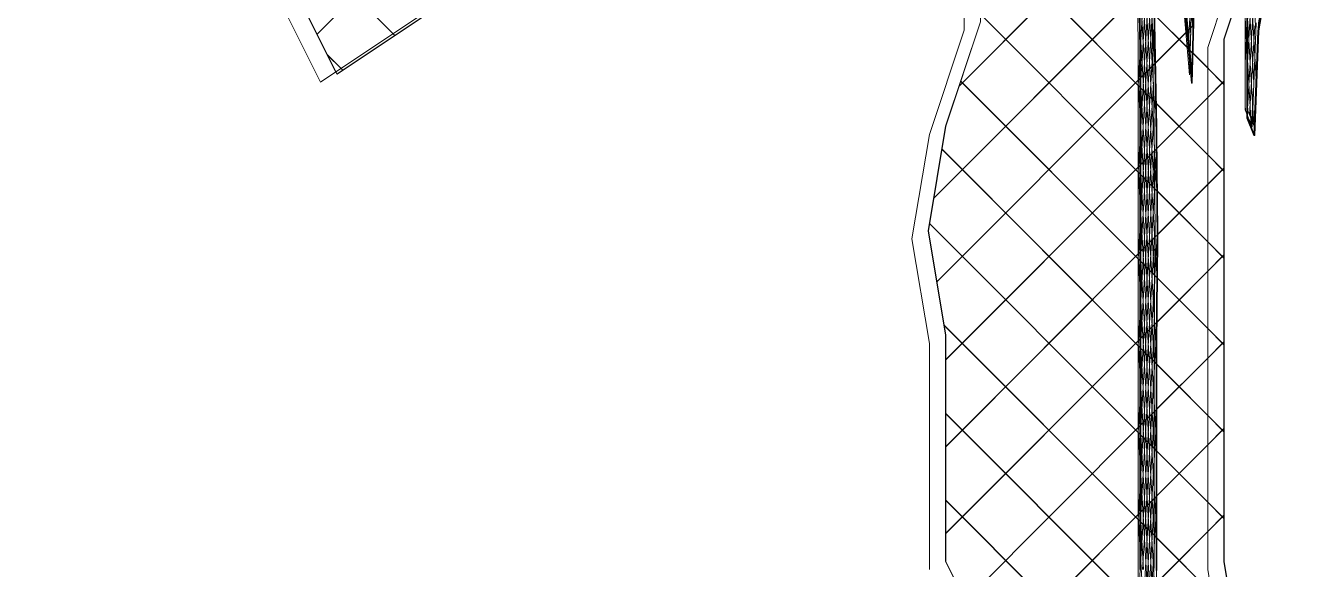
# Model space of a CAD drawing. Header units: millimetres. Extents: x -12186 to 152825, y -4386 to 9463.
# Drawn here: x 120901 to 122046, y 1431 to 1923 of the extents above; entities that cross this region are included whole.
import ezdxf

# ---------------------------------------------------------------- set-up
doc = ezdxf.new("R2010")
doc.units = ezdxf.units.MM
doc.layers.add('G-IMPT', color=8, linetype='Continuous', lineweight=5)
doc.layers.add('L-PLNT', color=71, linetype='Continuous', lineweight=5)

# ---------------------------------------------------------------- blocks, each defined once
blk = doc.blocks.new('SVA_Shades of Green Tree - Australian_Tree_based_on_Leopard_Tree_2901-V502-Section 4')
at = {"layer": 'G-IMPT'}
for p, q in [((-37428, 1917.9), (-37454.3, 2373.2)), ((-37437.7, 1889.3), (-37418.8, 2216.2)), ((-37435.5, 1889.3), (-37416.6, 2216.2)), ((-38275.6, 1914.7), (-38008.6, 2182.1)), ((-37486.8, 1913.9), (-37502.3, 2181.3)), ((-37484.8, 1918.5), (-37500.1, 2181.3)), ((-38275.7, 1914.7), (-38037.2, 2153.7)), ((-37435.9, 1842.1), (-37420.5, 2108.8)), ((-37520.4, 1867.2), (-37530.7, 2044.8)), ((-37519.3, 1886.9), (-37528.5, 2044.8)), ((-37696, 1868), (-37530.1, 2034.2)), ((-37695.9, 1868), (-37529.9, 2034.2)), ((-38207.1, 1915.1), (-38305, 2013.2)), ((-38205.5, 1913.7), (-38304.8, 2013.2)), ((-37530.4, 1864.7), (-37676.7, 2011.3)), ((-37529.9, 1864.4), (-37676.6, 2011.3)), ((-37530.7, 1852.2), (-37521.5, 2010.4)), ((-37490.9, 1912.8), (-37485.1, 2012.3)), ((-37533.9, 2003.1), (-37532.1, 1909.4)), ((-37528.5, 1852.2), (-37519.9, 1999.7)), ((-37488.6, 1912.8), (-37483.5, 2001.6)), ((-37429.8, 1870.8), (-37437.2, 1998.1)), ((-37427.8, 1874.3), (-37435, 1998.1)), ((-37530.7, 1887.9), (-37535.5, 1970.2)), ((-37529.6, 1907.1), (-37533.3, 1970.2)), ((-37519.1, 1765.8), (-37530.7, 1966.3)), ((-37517.7, 1780.1), (-37528.5, 1966.3)), ((-37718.9, 1766.6), (-37530.1, 1955.8)), ((-37718.8, 1766.6), (-37529.9, 1955.8)), ((-37530.1, 1786), (-37676.7, 1932.9)), ((-37529.9, 1786), (-37676.6, 1932.9)), ((-37534.3, 1868.6), (-37530.7, 1930.6)), ((-37531.1, 1884.7), (-37528.5, 1930.6)), ((-37530.7, 1773.7), (-37521.5, 1932)), ((-37519.9, 1921.3), (-37519.3, 1932)), ((-37488.9, 1901.8), (-37519.2, 1932.1)), ((-37488.9, 1901.6), (-37519.2, 1932)), ((-37432.1, 1832.8), (-37437.7, 1929.2)), ((-37429.9, 1832.8), (-37435.5, 1929.2)), ((-38205.6, 1913.7), (-38207.1, 1915.1)), ((-37528.5, 1773.7), (-37519.9, 1921.3)), ((-37518.6, 1888.8), (-37490.3, 1917.2)), ((-37518.6, 1888.7), (-37490.3, 1917.1)), ((-37490.3, 1917.2), (-37484.7, 1922.8)), ((-37490.3, 1917.1), (-37484.7, 1922.6)), ((-37484.6, 1913.9), (-37484.8, 1918.5)), ((-37433.7, 1842.1), (-37429, 1922.4)), ((-37425.8, 1919.3), (-37426, 1921.9)), ((-37425.8, 1917.9), (-37425.8, 1919.3)), ((-37532.1, 1909.4), (-37532.1, 1907.4)), ((-37532.1, 1907.2), (-37532.1, 1437.7)), ((-37528.5, 1887.9), (-37529.5, 1906)), ((-37485.4, 1898.3), (-37488.9, 1901.8)), ((-37485.7, 1898.4), (-37488.9, 1901.6)), ((-38254, 1883.8), (-38266.5, 1896.3)), ((-38252.5, 1882.3), (-38266.4, 1896.3)), ((-37488.1, 1881.5), (-37487.3, 1895.4)), ((-37485.9, 1881.5), (-37485.1, 1895.4)), ((-37456.7, 1869.5), (-37484.7, 1897.6)), ((-37471.5, 1884.2), (-37484.7, 1897.4)), ((-38252.6, 1882.3), (-38254, 1883.8)), ((-37532.1, 1868.6), (-37531.2, 1884.2)), ((-37519.3, 1690.2), (-37530.7, 1887.9)), ((-37530.1, 1877.4), (-37519.6, 1887.8)), ((-37529.9, 1877.4), (-37519.4, 1887.9)), ((-37517.5, 1698.3), (-37528.5, 1887.9)), ((-37518.2, 1867.8), (-37519.3, 1886.9)), ((-37456.8, 1869.5), (-37471.5, 1884.2)), ((-37716.1, 1691), (-37530.1, 1877.4)), ((-37716, 1691), (-37529.9, 1877.4)), ((-37530.1, 1707.6), (-37694.6, 1872.3)), ((-37529.9, 1707.6), (-37694.4, 1872.3)), ((-37530.7, 1809.5), (-37534.3, 1871.5)), ((-37528.5, 1809.5), (-37532.1, 1871.5)), ((-37530.7, 1695.3), (-37520.5, 1871.5)), ((-37518.9, 1861.6), (-37518.3, 1871.2)), ((-37517.3, 1811.6), (-37456.7, 1872.3)), ((-37471.5, 1857.6), (-37456.8, 1872.3)), ((-37427.6, 1870.8), (-37427.8, 1874.3)), ((-37518.7, 1853.2), (-37529.3, 1863.8)), ((-37518.7, 1853), (-37529.3, 1863.6)), ((-37528.5, 1695.3), (-37518.9, 1861.6)), ((-37517.3, 1811.7), (-37471.5, 1857.6)), ((-37431.9, 1832.3), (-37430, 1866.2)), ((-37428.8, 1848.8), (-37427.8, 1866.2)), ((-37534.3, 1790.2), (-37530.7, 1852.2)), ((-37532.1, 1790.2), (-37528.5, 1852.2)), ((-37456.7, 1791), (-37517.9, 1852.4)), ((-37471.5, 1805.7), (-37517.9, 1852.3)), ((-37437.4, 1845.8), (-37437.7, 1850.8)), ((-37435.2, 1845.8), (-37435.5, 1850.8)), ((-37429.7, 1832.3), (-37428.8, 1848.8)), ((-37517.4, 1823.4), (-37517.5, 1830.8)), ((-37530.1, 1629.1), (-37711.6, 1810.9)), ((-37529.9, 1629.1), (-37711.4, 1810.9)), ((-37530.7, 1616.9), (-37519.5, 1810.1)), ((-37530.1, 1798.9), (-37518, 1811)), ((-37529.9, 1798.9), (-37518, 1810.9)), ((-37517.9, 1799.9), (-37517.3, 1810.1)), ((-37708.1, 1620.6), (-37530.1, 1798.9)), ((-37708, 1620.6), (-37529.9, 1798.9)), ((-37519.7, 1619.8), (-37530.7, 1809.5)), ((-37518.1, 1630.5), (-37528.5, 1809.5)), ((-37528.5, 1616.9), (-37517.9, 1799.9)), ((-37456.8, 1791), (-37471.5, 1805.7)), ((-37530.7, 1731.1), (-37534.3, 1793.1)), ((-37528.5, 1731.1), (-37532.1, 1793.1)), ((-37516.5, 1733.9), (-37456.7, 1793.9)), ((-37471.5, 1779.2), (-37456.8, 1793.9)), ((-37517.6, 1773.5), (-37530.1, 1786)), ((-37517.6, 1773.7), (-37529.9, 1786)), ((-37516.9, 1765.8), (-37517.7, 1780.1)), ((-37516.5, 1734.1), (-37471.5, 1779.2)), ((-37534.3, 1711.8), (-37530.7, 1773.7)), ((-37532.1, 1711.8), (-37528.5, 1773.7)), ((-37456.7, 1712.6), (-37516.9, 1772.9)), ((-37471.5, 1727.3), (-37516.9, 1772.8)), ((-37530.1, 1550.7), (-37722.7, 1743.7)), ((-37529.9, 1550.7), (-37722.6, 1743.7)), ((-37530.7, 1538.5), (-37518.9, 1742.9)), ((-37517.2, 1732.6), (-37516.7, 1742.9)), ((-37519.7, 1541.3), (-37530.7, 1731.1)), ((-37530.1, 1720.5), (-37517.6, 1733)), ((-37529.9, 1720.5), (-37517.6, 1732.9)), ((-37528.5, 1538.5), (-37517.2, 1732.6)), ((-37518.1, 1552), (-37528.5, 1731.1)), ((-37708.1, 1542.2), (-37530.1, 1720.5)), ((-37708, 1542.2), (-37529.9, 1720.5)), ((-37456.8, 1712.6), (-37471.5, 1727.3)), ((-37530.7, 1652.6), (-37534.3, 1714.6)), ((-37528.5, 1652.6), (-37532.1, 1714.6)), ((-37517.5, 1695), (-37530.1, 1707.6)), ((-37517.5, 1695.1), (-37529.9, 1707.6)), ((-37517.2, 1654.8), (-37456.7, 1715.5)), ((-37471.5, 1700.8), (-37456.8, 1715.5)), ((-37534.3, 1633.3), (-37530.7, 1695.3)), ((-37532.1, 1633.3), (-37528.5, 1695.3)), ((-37517, 1690.2), (-37517.5, 1698.3)), ((-37517.2, 1655), (-37471.5, 1700.8)), ((-37456.7, 1634.2), (-37516.8, 1694.4)), ((-37471.5, 1648.9), (-37516.8, 1694.3)), ((-37530.1, 1472.3), (-37709.6, 1652.1)), ((-37529.9, 1472.3), (-37709.5, 1652.1)), ((-37519.7, 1462.9), (-37530.7, 1652.6)), ((-37530.7, 1460), (-37519.6, 1651.3)), ((-37530.1, 1642.1), (-37517.9, 1654.2)), ((-37529.9, 1642.1), (-37517.9, 1654.1)), ((-37518.1, 1473.6), (-37528.5, 1652.6)), ((-37518.1, 1639.9), (-37517.4, 1651.3)), ((-37708.1, 1463.7), (-37530.1, 1642.1)), ((-37708, 1463.7), (-37529.9, 1642.1)), ((-37528.5, 1460), (-37518.1, 1639.9)), ((-37456.8, 1634.2), (-37471.5, 1648.9)), ((-37530.7, 1574.2), (-37534.3, 1636.2)), ((-37528.5, 1574.2), (-37532.1, 1636.2)), ((-37518.1, 1617.2), (-37530.1, 1629.1)), ((-37519.3, 1618.5), (-37529.9, 1629.1)), ((-37517.5, 1619.8), (-37518.1, 1630.5)), ((-37517.4, 1576.2), (-37456.7, 1637)), ((-37471.5, 1622.3), (-37456.8, 1637)), ((-37534.3, 1554.9), (-37530.7, 1616.9)), ((-37532.1, 1554.9), (-37528.5, 1616.9)), ((-37517.4, 1576.3), (-37471.5, 1622.3)), ((-37456.7, 1555.7), (-37517.4, 1616.6)), ((-37471.5, 1570.4), (-37517.4, 1616.4)), ((-37530.1, 1393.8), (-37708.1, 1572.2)), ((-37529.9, 1393.8), (-37708, 1572.2)), ((-37520.7, 1402.2), (-37530.7, 1574.2)), ((-37530.7, 1381.6), (-37519.7, 1571.3)), ((-37530.1, 1563.7), (-37518.1, 1575.6)), ((-37529.9, 1563.7), (-37518.1, 1575.5)), ((-37518.8, 1406.9), (-37528.5, 1574.2)), ((-37518.1, 1560.6), (-37517.5, 1571.3)), ((-37456.8, 1555.7), (-37471.5, 1570.4)), ((-37690.4, 1403), (-37530.1, 1563.7)), ((-37690.3, 1403), (-37529.9, 1563.7)), ((-37530.7, 1495.8), (-37534.3, 1557.8)), ((-37528.5, 1495.8), (-37532.1, 1557.8)), ((-37528.5, 1381.6), (-37518.1, 1560.6)), ((-37517.4, 1497.8), (-37456.7, 1558.6)), ((-37471.5, 1543.9), (-37456.8, 1558.6)), ((-37518.1, 1538.7), (-37530.1, 1550.7)), ((-37518.1, 1538.9), (-37529.9, 1550.7)), ((-37517.5, 1541.3), (-37518.1, 1552)), ((-37534.3, 1476.5), (-37530.7, 1538.5)), ((-37532.1, 1476.5), (-37528.5, 1538.5)), ((-37517.4, 1497.9), (-37471.5, 1543.9)), ((-37456.7, 1477.3), (-37517.4, 1538.1)), ((-37471.5, 1492), (-37517.4, 1538)), ((-37530.1, 1315.4), (-37708.1, 1493.8)), ((-37529.9, 1315.4), (-37708, 1493.8)), ((-37522.3, 1349.9), (-37530.7, 1495.8)), ((-37530.7, 1303.2), (-37519.7, 1492.9)), ((-37530.1, 1485.2), (-37518.1, 1497.2)), ((-37529.9, 1485.2), (-37518.1, 1497)), ((-37520.3, 1354.6), (-37528.5, 1495.8)), ((-37518.1, 1482.2), (-37517.5, 1492.9)), ((-37456.8, 1477.3), (-37471.5, 1492)), ((-37664.3, 1350.8), (-37530.1, 1485.2)), ((-37664.2, 1350.8), (-37529.9, 1485.2)), ((-37530.7, 1417.4), (-37534.3, 1479.3)), ((-37529.3, 1431.1), (-37532.1, 1479.3)), ((-37528.5, 1303.2), (-37518.1, 1482.2)), ((-37517.7, 1419), (-37456.7, 1480.2)), ((-37471.5, 1465.5), (-37456.8, 1480.2)), ((-37518.1, 1460.4), (-37529.7, 1472.1)), ((-37518.1, 1460.3), (-37529.7, 1471.9)), ((-37517.5, 1462.9), (-37518.1, 1473.6)), ((-37534.8, 1390.1), (-37530.7, 1460)), ((-37530.2, 1431.1), (-37528.5, 1460)), ((-37517.7, 1419.2), (-37471.5, 1465.5)), ((-37448.8, 1391), (-37517.4, 1459.7)), ((-37468, 1410.1), (-37517.4, 1459.6)), ((-37532.1, 1437.7), (-37532.1, 1431.1))]:
    blk.add_line(p, q, dxfattribs=at)
at = {"layer": 'G-IMPT', "flags": 128}
for points in [[(-37493.3, 1940.9), (-37487.8, 1878), (-37485.1, 1972.4)], [(-37437.7, 1940.9), (-37437.7, 1846.5), (-37431.3, 1830.8), (-37427.7, 1925.2)], [(-37802.2, 2083.3), (-37865, 2177.6), (-37959.3, 2256.3), (-38022.1, 2161.9), (-37975, 2067.6), (-38069.2, 2004.6), (-38163.5, 1941.7), (-38257.7, 1878.8), (-38304.8, 1973.2), (-38304.8, 2067.6), (-38399.1, 2099), (-38493.3, 2114.7), (-38509, 2209.1), (-38414.8, 2272), (-38320.5, 2256.3), (-38226.3, 2256.3), (-38242, 2350.6), (-38336.2, 2397.8), (-38430.5, 2413.5), (-38493.3, 2507.9), (-38587.5, 2555.1)], [(-38258.7, 1880.6), (-38305, 1973.2), (-38305, 2067.6), (-38399.2, 2099), (-38493.4, 2114.7), (-38509.1, 2209.1), (-38426.7, 2264.1)], [(-37967.8, 2243.6), (-38022.2, 2161.9), (-37975.1, 2067.6), (-38069.4, 2004.6), (-38163.6, 1941.7), (-38257.8, 1878.8), (-38258.7, 1880.6)], [(-37661, 1344.1), (-37708.1, 1438.5), (-37708.1, 1642.9), (-37723.8, 1737.3), (-37708.1, 1831.7), (-37676.7, 1926), (-37676.7, 2020.4), (-37723.8, 2114.7), (-37818, 2193.4)], [(-37563.8, 267.6), (-37550.9, 306.2), (-37550.9, 400.6), (-37598, 494.9), (-37660.9, 589.3), (-37660.9, 1344.1), (-37708, 1438.5), (-37708, 1642.9), (-37723.7, 1737.3), (-37708, 1831.7), (-37676.6, 1926), (-37676.6, 2020.4), (-37723.7, 2114.7), (-37817.9, 2193.4)], [(-37528.2, 270.5), (-37528.8, 305.4), (-37528.8, 399.7), (-37526.1, 494.1), (-37522.5, 588.4), (-37522.5, 1343.3), (-37519.7, 1437.7), (-37519.7, 1642.1), (-37518.8, 1736.5), (-37519.7, 1830.8), (-37521.5, 1925.2), (-37521.5, 2019.5), (-37518.8, 2113.9), (-37513.3, 2192.5)], [(-37517.5, 1830.8), (-37519.3, 1925.2), (-37519.3, 2019.5), (-37516.6, 2113.9), (-37516.1, 2121.1)], [(-37491.1, 1940.9), (-37485.6, 1878), (-37482.9, 1972.4), (-37482.9, 2062.9)], [(-37536.1, 2003.3), (-37534.3, 1909.4), (-37534.3, 1437.7), (-37535.2, 1343.3), (-37537, 1248.9), (-37537, 1060.2), (-37535.2, 965.9), (-37535.2, 588.4), (-37536.1, 494.1), (-37537.9, 399.7), (-37537.9, 269.7)], [(-37435.7, 1973.5), (-37456.8, 1910.3), (-37456.8, 1438.5), (-37441.1, 1344.1), (-37409.7, 1249.8), (-37409.7, 1061.1), (-37441.1, 966.7), (-37441.1, 589.3), (-37425.4, 494.9), (-37394, 400.6), (-37394, 281.7)], [(-37435.7, 1973.1), (-37456.7, 1910.3), (-37456.7, 1438.5), (-37441, 1344.1), (-37409.5, 1249.8), (-37409.5, 1061.1), (-37441, 966.7), (-37441, 589.3), (-37425.3, 494.9), (-37393.8, 400.6), (-37393.8, 281.7)], [(-37429.1, 1830.8), (-37425.5, 1925.2), (-37420, 1956.6), (-37415.2, 1956.6)], [(-37435.5, 1922.8), (-37435.5, 1846.5), (-37429.4, 1831.6)], [(-37525.9, 270.7), (-37526.6, 305.4), (-37526.6, 399.7), (-37523.9, 494.1), (-37520.2, 588.4), (-37520.2, 1343.3), (-37517.5, 1437.7), (-37517.5, 1642.1), (-37516.6, 1736.5), (-37517.4, 1823.4)]]:
    blk.add_lwpolyline(points, dxfattribs=at)
at = {"layer": 'L-PLNT'}
for p, q in [((-37691.4, 2013), (-37691.4, 1918.6)), ((-37691.4, 1918.6), (-37691.4, 2013)), ((-37519.9, 1917.8), (-37519.9, 2012.1)), ((-37519.2, 2012.1), (-37519.2, 1917.8)), ((-37534.5, 1996.4), (-37532.7, 1902.1)), ((-37532.1, 1907.5), (-37533.8, 1996.4)), ((-37471.5, 1902.9), (-37445.6, 1980.7)), ((-37445.6, 1980.7), (-37471.5, 1902.9)), ((-38272.6, 1871.4), (-38319.7, 1965.8)), ((-38319.6, 1965.8), (-38272.5, 1871.4)), ((-37486.2, 1870.6), (-37483.5, 1965)), ((-37482.8, 1965), (-37485.5, 1870.6)), ((-37426.1, 1917.8), (-37420.6, 1949.2)), ((-37419.9, 1949.2), (-37425.4, 1917.8)), ((-38272.5, 1871.4), (-38178.3, 1934.3)), ((-38178.3, 1934.3), (-38272.5, 1871.5)), ((-37491.7, 1933.5), (-37486.2, 1870.6)), ((-37486, 1877), (-37491, 1933.5)), ((-37436.1, 1933.5), (-37436.1, 1839.1)), ((-37435.4, 1839.1), (-37435.4, 1932.3)), ((-37691.4, 1918.6), (-37722.8, 1824.3)), ((-37722.8, 1824.3), (-37691.4, 1918.6)), ((-37691.4, 1918.6), (-37691.4, 1918.6)), ((-37518.1, 1823.4), (-37519.9, 1917.8)), ((-37519.2, 1917.8), (-37519.9, 1917.8)), ((-37519.2, 1917.8), (-37517.4, 1823.4)), ((-37429.7, 1823.4), (-37426.1, 1917.8)), ((-37425.4, 1917.8), (-37429, 1823.4)), ((-37425.4, 1917.8), (-37426.1, 1917.8)), ((-37532.7, 1902.1), (-37532.7, 1431.1)), ((-37532, 1902.1), (-37532.7, 1902.1)), ((-37532, 1902.9), (-37532.1, 1907.2)), ((-37532, 1431.1), (-37532, 1902.1)), ((-37471.5, 1431.1), (-37471.5, 1902.9)), ((-37471.5, 1902.9), (-37471.5, 1431.1)), ((-37471.5, 1902.9), (-37471.5, 1902.9)), ((-38272.6, 1871.4), (-38272.5, 1871.4)), ((-37485.5, 1870.6), (-37486.2, 1870.6)), ((-37485.5, 1870.6), (-37486, 1877)), ((-37436.1, 1839.1), (-37429.7, 1823.4)), ((-37435.4, 1839.1), (-37436.1, 1839.1)), ((-37429.9, 1825.5), (-37435.4, 1839.1)), ((-37722.8, 1824.3), (-37738.5, 1729.9)), ((-37738.5, 1729.9), (-37722.8, 1824.3)), ((-37722.8, 1824.3), (-37722.8, 1824.3)), ((-37517.2, 1729.1), (-37518.1, 1823.4)), ((-37517.4, 1823.4), (-37518.1, 1823.4)), ((-37517.4, 1823.4), (-37516.5, 1729.1)), ((-37429, 1823.4), (-37429.7, 1825.1)), ((-37429, 1823.4), (-37429.7, 1823.4)), ((-37738.5, 1729.9), (-37722.8, 1635.5)), ((-37722.8, 1635.5), (-37738.5, 1729.9)), ((-37738.5, 1729.9), (-37738.5, 1729.9)), ((-37518.1, 1634.7), (-37517.2, 1729.1)), ((-37516.5, 1729.1), (-37517.4, 1634.7)), ((-37516.5, 1729.1), (-37517.2, 1729.1)), ((-37722.8, 1635.5), (-37722.8, 1431.1)), ((-37722.8, 1431.1), (-37722.8, 1635.5)), ((-37722.8, 1635.5), (-37722.8, 1635.5)), ((-37518.1, 1430.3), (-37518.1, 1634.7)), ((-37517.4, 1634.7), (-37518.1, 1634.7)), ((-37517.4, 1634.7), (-37517.4, 1430.3)), ((-37455.8, 1336.7), (-37471.5, 1431.1)), ((-37471.5, 1431.1), (-37455.8, 1336.7)), ((-37471.5, 1431.1), (-37471.5, 1431.1))]:
    blk.add_line(p, q, dxfattribs=at)

msp = doc.modelspace()

# ---------------------------------------------------------------- block references
at = {"layer": 'L-PLNT'}
msp.add_blockref('SVA_Shades of Green Tree - Australian_Tree_based_on_Leopard_Tree_2901-V502-Section 4', (159440.3, 0), dxfattribs=at)

doc.saveas('drawing.dxf')
